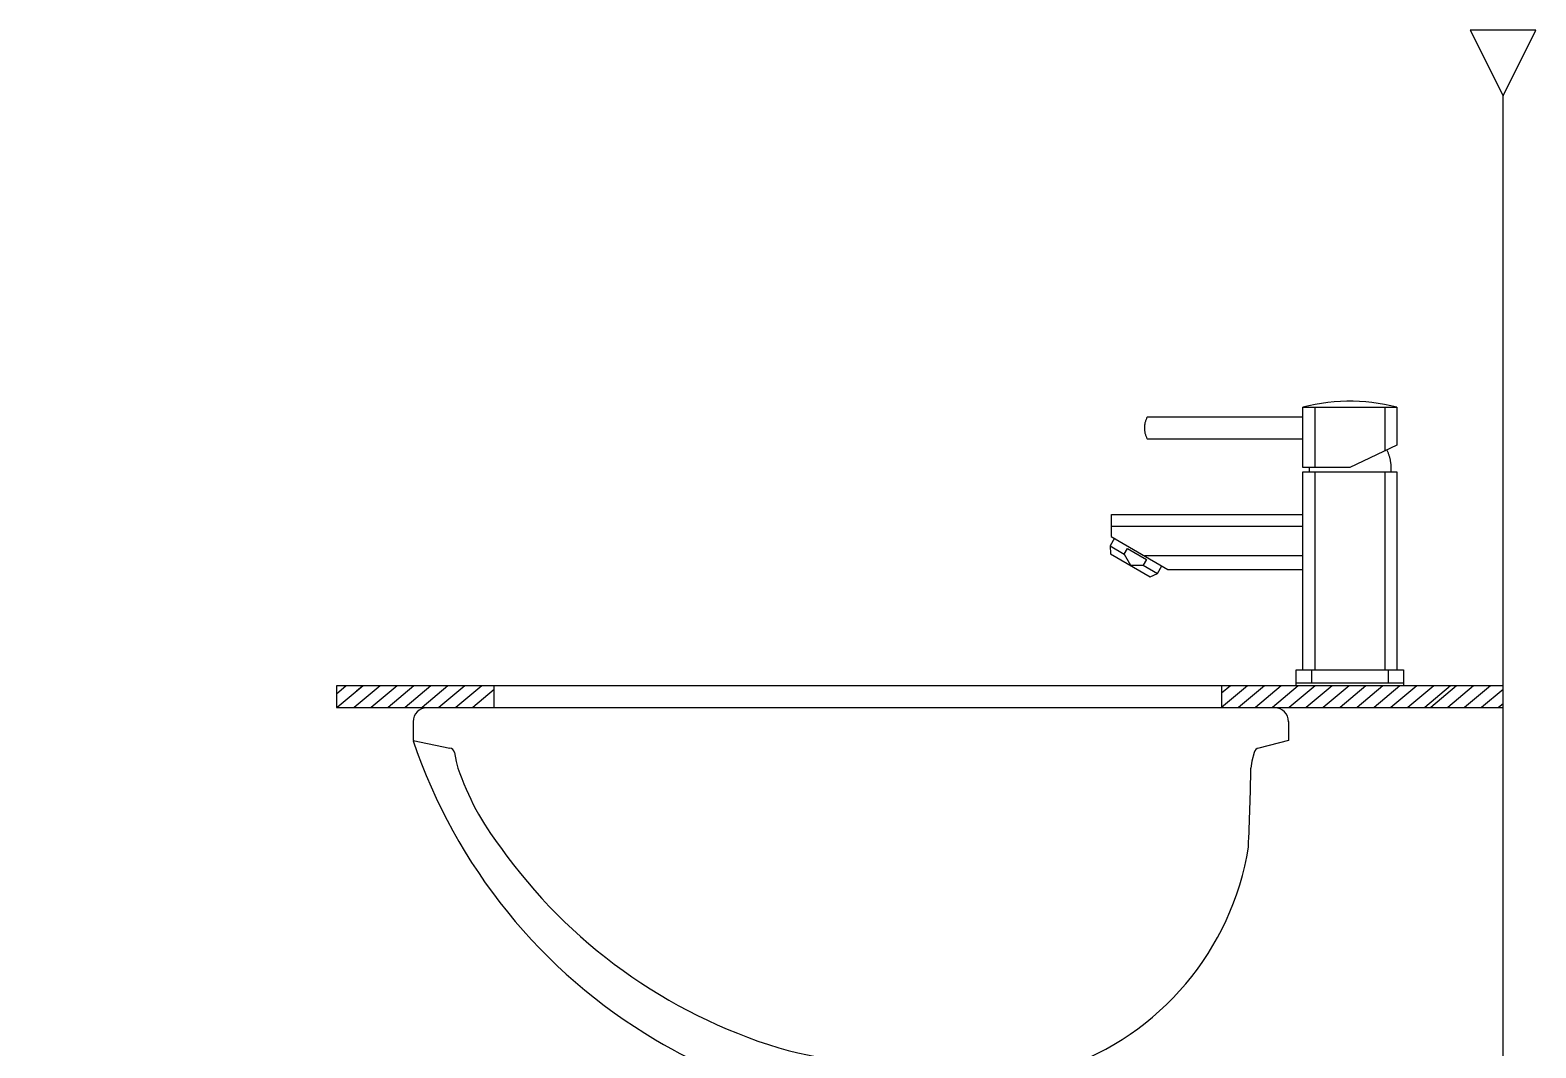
# Model space of a CAD drawing. Header units: millimetres. Extents: x 9401 to 11826, y -521 to 2909.
# Drawn here: x 10762 to 11450, y 806 to 1271 of the extents above; entities that cross this region are included whole.
import ezdxf
from ezdxf.lldxf.tags import DXFTag

# ---------------------------------------------------------------- set-up
doc = ezdxf.new("R2010")
doc.units = ezdxf.units.MM
doc.header["$LTSCALE"] = 0.2
for name, color, linetype in [('001', 7, 'Continuous'), ('002', 7, 'Continuous'), ('BU', 7, 'Continuous')]:
    doc.layers.add(name, color=color, linetype=linetype)
doc.layers.add('LINE', color=7, linetype='Continuous', lineweight=25)
tags = doc.linetypes.add('Amconstr', pattern=[9999, 9999, 0]).pattern_tags.tags
tags[6:7] = [DXFTag(74, 4), DXFTag(75, 0), DXFTag(340, '0'), DXFTag(46, 1.0), DXFTag(50, 0.0), DXFTag(44, 0.0), DXFTag(45, 0.0)]
tags[4:5] = [DXFTag(74, 4), DXFTag(75, 0), DXFTag(340, '0'), DXFTag(46, 1.0), DXFTag(50, 0.0), DXFTag(44, 0.0), DXFTag(45, 0.0)]

msp = doc.modelspace()

# ---------------------------------------------------------------- linework, layer by layer
at = {"color": 7, "linetype": 'Continuous'}
for p, q in [((10927.95, 961.45), (11335.66, 961.45)), ((11336.79, 955.02), (11336.79, 946.37))]:
    msp.add_line(p, q, dxfattribs=at)
at = {"color": 0, "linetype": 'Continuous'}
msp.add_line((10936.78, 955.02), (10936.78, 946.37), dxfattribs=at)
for points in [[(10955.63, 941.03), (10956.48, 936.89), (10957.17, 933.85)], [(11321.12, 941.03), (11320.04, 936.96), (11319.58, 933.85)]]:
    msp.add_lwpolyline(points, dxfattribs=at)
for centre, radius, start, end in [((10943.11, 955.02), 6.35, 90, 180), ((10943.1, 955.02), 6.35, 90, 180), ((10943.13, 955.02), 6.35, 90, 180), ((11330.44, 955.02), 6.35, 0, 90), ((10953.15, 940.43), 2.56, 13.72309, 80.86052), ((11323.61, 940.43), 2.56, 99.13948, 166.27691)]:
    msp.add_arc(centre, radius, start, end, dxfattribs=at)
at = {"color": 5, "linetype": 'Continuous'}
msp.add_arc((11330.44, 955.02), 6.35, 0, 90, dxfattribs=at)
at = {"layer": '001', "color": 7}
msp.add_lwpolyline([(10761.78, 211.45), (11434.79, 211.45), (11434.79, 1241.06)], dxfattribs=at)
at = {"layer": '002', "color": 7}
for p, q in [((10906.22, 971.45), (10901.78, 967.69)), ((10901.78, 971.45), (10901.78, 961.45)), ((11434.79, 971.45), (10901.78, 971.45)), ((10913.81, 971.45), (10910.85, 968.95)), ((11434.79, 961.45), (11434.79, 971.45)), ((10901.78, 961.45), (11434.79, 961.45))]:
    msp.add_line(p, q, dxfattribs=at)
for points in [[(11449.79, 1271.06), (11419.79, 1271.06), (11434.79, 1241.06), (11449.79, 1271.06)], [(10913.96, 971.45), (10902.15, 961.45)], [(10921.7, 971.45), (10909.89, 961.45)], [(10929.43, 971.45), (10917.63, 961.45)], [(10937.17, 971.45), (10925.36, 961.45)], [(10944.91, 971.45), (10933.1, 961.45)], [(10952.64, 971.45), (10940.84, 961.45)], [(10960.38, 971.45), (10948.57, 961.45)], [(10968.12, 971.45), (10956.31, 961.45)], [(11310.26, 971.45), (11306.19, 968)], [(11318, 971.45), (11306.19, 961.45)], [(11306.19, 971.45), (11306.19, 961.45)], [(11325.73, 971.45), (11313.92, 961.45)], [(11333.47, 971.45), (11321.66, 961.45)], [(11341.21, 971.45), (11329.4, 961.45)], [(11348.94, 971.45), (11337.13, 961.45)], [(11356.68, 971.45), (11344.87, 961.45)], [(11364.42, 971.45), (11352.61, 961.45)], [(11372.15, 971.45), (11360.34, 961.45)], [(11379.89, 971.45), (11368.08, 961.45)], [(11387.63, 971.45), (11375.82, 961.45)], [(11395.36, 971.45), (11383.55, 961.45)], [(11403.1, 971.45), (11391.29, 961.45)], [(11410.84, 971.45), (11399.03, 961.45)], [(11413.57, 971.45), (11401.76, 961.45)], [(11421.31, 971.45), (11409.5, 961.45)], [(11429.05, 971.45), (11417.24, 961.45)], [(10973.85, 969.76), (10964.05, 961.45)], [(11434.79, 969.76), (11424.97, 961.45)], [(11434.79, 963.21), (11432.71, 961.45)]]:
    msp.add_lwpolyline(points, dxfattribs=at)
at = {"layer": 'BU', "color": 7}
for points in [[(11386.29, 1098.74), (11383.47, 1099.42), (11380.63, 1099.99), (11377.77, 1100.48), (11374.9, 1100.86), (11372.02, 1101.15), (11369.13, 1101.35), (11366.23, 1101.44), (11363.34, 1101.44), (11360.44, 1101.35), (11357.55, 1101.15), (11354.67, 1100.86), (11351.8, 1100.48), (11348.94, 1099.99), (11346.1, 1099.42), (11343.29, 1098.74)], [(11272.24, 1094.26), (11272.09, 1093.99), (11271.94, 1093.71), (11271.8, 1093.42), (11271.68, 1093.12), (11271.56, 1092.82), (11271.45, 1092.52), (11271.35, 1092.21), (11271.26, 1091.89), (11271.17, 1091.57), (11271.1, 1091.25), (11271.04, 1090.92), (11270.99, 1090.59), (11270.96, 1090.26), (11270.93, 1089.93), (11270.91, 1089.6), (11270.91, 1089.26), (11270.91, 1088.93), (11270.93, 1088.59), (11270.96, 1088.26), (11270.99, 1087.93), (11271.04, 1087.6), (11271.1, 1087.27), (11271.17, 1086.95), (11271.26, 1086.63), (11271.35, 1086.32), (11271.45, 1086.01), (11271.56, 1085.7), (11271.68, 1085.4), (11271.8, 1085.11), (11271.94, 1084.82), (11272.09, 1084.54), (11272.24, 1084.26)], [(11343.29, 1094.26), (11272.24, 1094.26)], [(11343.29, 1071.15), (11343.29, 1098.74)], [(11343.29, 1098.74), (11386.29, 1098.74)], [(11348.79, 1098.74), (11348.79, 1071.15)], [(11380.79, 1098.74), (11380.79, 1078.71)], [(11386.29, 1098.74), (11386.29, 1081.36)], [(11272.24, 1084.26), (11343.29, 1084.26)], [(11386.29, 1081.36), (11364.79, 1071.15)], [(11383.57, 1069.2), (11383.6, 1069.52), (11383.62, 1069.84), (11383.64, 1070.15), (11383.66, 1070.47), (11383.66, 1070.79), (11383.67, 1071.11), (11383.66, 1071.43), (11383.65, 1071.75), (11383.64, 1072.08), (11383.62, 1072.4), (11383.59, 1072.72), (11383.56, 1073.04), (11383.52, 1073.36), (11383.48, 1073.68), (11383.43, 1074), (11383.37, 1074.32), (11383.31, 1074.63), (11383.24, 1074.95), (11383.17, 1075.26), (11383.09, 1075.58), (11383, 1075.89), (11382.91, 1076.2), (11382.82, 1076.51), (11382.72, 1076.81), (11382.61, 1077.11), (11382.5, 1077.42), (11382.38, 1077.71), (11382.26, 1078.01), (11382.14, 1078.3), (11382, 1078.59), (11381.87, 1078.88), (11381.73, 1079.16)], [(11364.79, 1071.15), (11343.29, 1071.15)], [(11343.29, 978.76), (11343.29, 1069.2)], [(11343.29, 1069.2), (11386.29, 1069.2)], [(11346.23, 1071.15), (11346.23, 1069.2)], [(11348.79, 1069.2), (11348.79, 978.76)], [(11380.79, 1069.2), (11380.79, 978.76)], [(11386.29, 1069.2), (11386.29, 978.76)], [(11255.68, 1049.75), (11255.68, 1043.03)], [(11255.92, 1049.75), (11343.29, 1049.75)], [(11255.68, 1043.03), (11255.68, 1039.72)], [(11255.68, 1039.72), (11281.68, 1024.63)], [(11255.92, 1044.32), (11343.29, 1044.32)], [(11257.23, 1038.83), (11255.23, 1035.36)], [(11255.23, 1035.36), (11261.72, 1031.6)], [(11255.23, 1035.36), (11255.46, 1031.76)], [(11261.72, 1031.6), (11263.22, 1034.2)], [(11263.22, 1034.2), (11271.86, 1029.17)], [(11255.46, 1031.76), (11273.62, 1021.22)], [(11261.72, 1031.6), (11264.54, 1026.49)], [(11264.54, 1026.49), (11270.36, 1026.58)], [(11271.86, 1029.17), (11270.36, 1026.58)], [(11270.36, 1026.58), (11276.85, 1022.81)], [(11343.23, 1030.76), (11271.12, 1030.76)], [(11276.85, 1022.81), (11278.85, 1026.28)], [(11273.62, 1021.22), (11276.85, 1022.81)], [(11281.68, 1024.63), (11343.29, 1024.63)], [(11340.29, 971.45), (11340.29, 978.76)], [(11347.29, 978.76), (11347.29, 972.86)], [(11382.29, 978.76), (11382.29, 972.86)], [(11389.29, 978.76), (11389.29, 971.45)], [(11340.29, 972.86), (11389.29, 972.86)], [(11394.29, 971.45), (11345.29, 971.45)]]:
    msp.add_lwpolyline(points, dxfattribs=at)
at = {"layer": 'LINE', "linetype": 'Amconstr'}
for p, q in [((11340.29, 978.76), (11389.29, 978.76)), ((10973.85, 961.45), (10973.85, 971.45)), ((11336.79, 955.09), (11336.79, 946.37))]:
    msp.add_line(p, q, dxfattribs=at)
at = {"layer": 'LINE', "color": 0, "linetype": 'Amconstr'}
for p, q in [((10936.76, 955.02), (10936.76, 946.37)), ((10936.78, 955.02), (10936.78, 946.37)), ((10936.79, 955.09), (10936.79, 946.37)), ((11336.79, 955.02), (11336.79, 946.37)), ((10936.76, 946.37), (10953.55, 942.95)), ((11336.79, 946.37), (11323.2, 942.95))]:
    msp.add_line(p, q, dxfattribs=at)
at = {"layer": 'LINE', "color": 5, "linetype": 'Amconstr'}
msp.add_line((11336.79, 955.02), (11336.79, 946.37), dxfattribs=at)
at = {"layer": 'LINE', "color": 0, "linetype": 'Amconstr'}
for centre, radius, start, end in [((11176.21, 1027.14), 252.68, 198.64309, 239.37474), ((11078.73, 976.01), 128.65, 199.1266, 217.51549), ((10082.4, 955.15), 1237.36, 357.33682, 359.01362), ((11175.18, 1039), 243.68, 215.45275, 252.98716), ((11192.01, 917.82), 128.01, 288.70211, 350.93904), ((11201.68, 1071.74), 304.03, 239.52526, 265.00433), ((11186.48, 1115.03), 319.9, 255.03716, 267.85211)]:
    msp.add_arc(centre, radius, start, end, dxfattribs=at)

doc.saveas('drawing.dxf')
